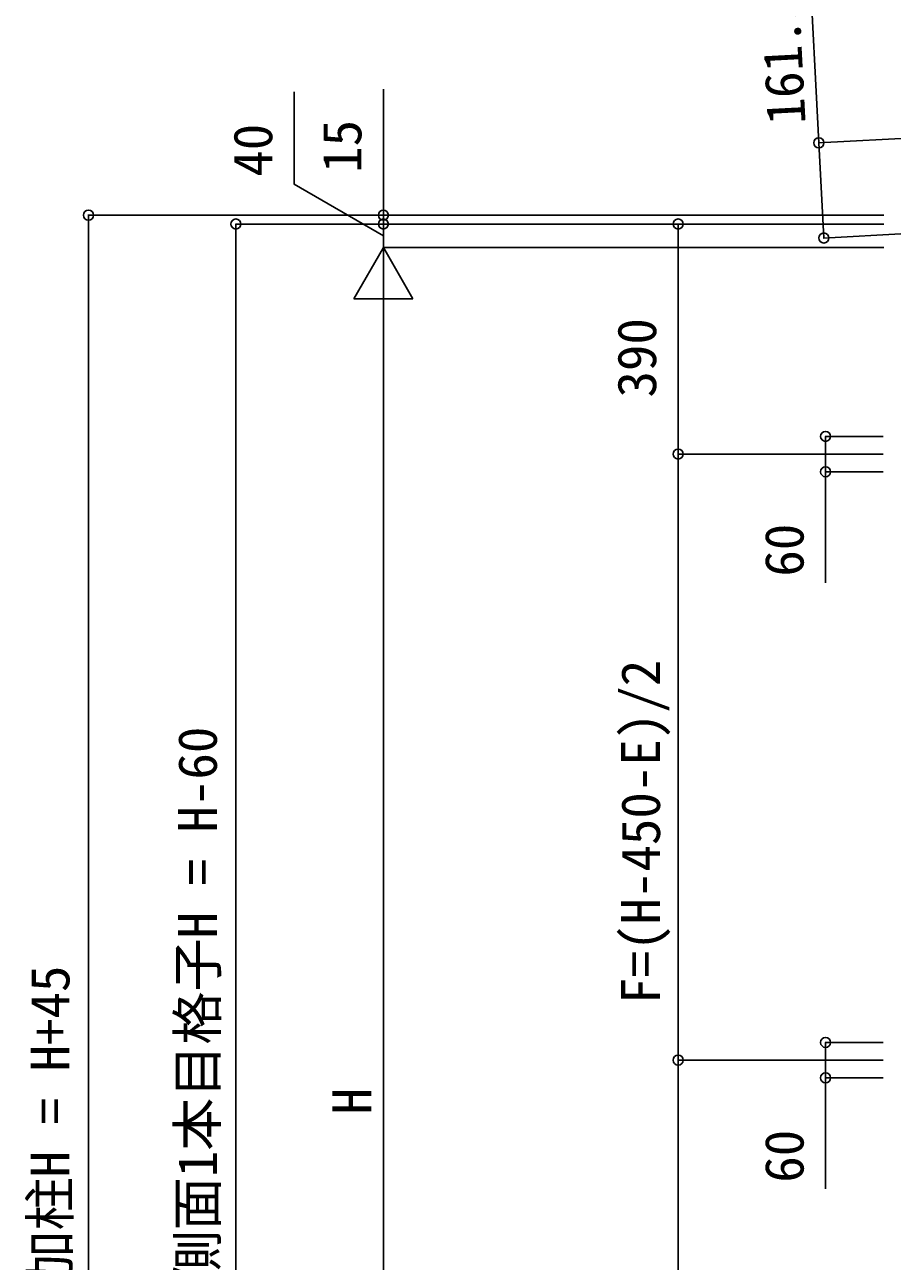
# Model space of a CAD drawing. Units: millimetres, scale not verified. Extents: x -6125 to 6125, y -9097 to 9042.
# Drawn here: x 369 to 1840, y 4641 to 6737 of the extents above; entities that cross this region are included whole.
import ezdxf
from ezdxf.enums import TextEntityAlignment as Align

# ---------------------------------------------------------------- set-up
doc = ezdxf.new("R2010")
doc.units = ezdxf.units.MM
doc.header["$LTSCALE"] = 50
doc.layers.add('0-6_YKK_D', color=6, linetype='Continuous')
doc.styles.add('ＭＳ ゴシック', font='')
doc.styles.get('ＭＳ ゴシック').set_extended_font_data('MS Gothic')

msp = doc.modelspace()

# ---------------------------------------------------------------- linework, layer by layer
at = {"layer": '0-6_YKK_D'}
for p, q in [((977.3, 6414.31), (977.3, 6627.76)), ((1893.81, 6546.2), (1714.79, 6536.82)), ((1826.3, 6414.31), (476.3, 6414.31)), ((477.3, 3514.31), (477.3, 6414.31)), ((1826.3, 6399.31), (726.3, 6399.31)), ((727.3, 3604.31), (727.3, 6399.31)), ((1826.3, 6414.31), (976.3, 6414.31)), ((1826.3, 6399.31), (976.3, 6399.31)), ((1826.3, 6399.31), (976.3, 6399.31)), ((977.3, 6399.31), (977.3, 6414.31)), ((977.3, 6359.31), (977.3, 6399.31)), ((977.3, 6399.31), (977.3, 6365.31)), ((1825.05, 6399.31), (1476.3, 6399.31)), ((1477.3, 6009.31), (1477.3, 6399.31)), ((1864.81, 6382.96), (1723.24, 6375.54)), ((977.3, 6359.31), (927.3, 6272.71)), ((1826.3, 6359.31), (976.3, 6359.31)), ((1826.3, 6359.31), (976.3, 6359.31)), ((977.3, 6359.31), (1027.3, 6272.71)), ((977.3, 6359.31), (977.3, 6186.1)), ((927.3, 6272.71), (1027.3, 6272.71)), ((977.3, 6259.31), (977.3, 3604.31)), ((1825.05, 6039.31), (1726.3, 6039.31)), ((1825.05, 6009.31), (1476.3, 6009.31)), ((1825.05, 6009.31), (1476.3, 6009.31)), ((1477.3, 4981.81), (1477.3, 6009.31)), ((1825.05, 5979.31), (1726.3, 5979.31)), ((1825.05, 5011.81), (1726.3, 5011.81)), ((1825.05, 4981.81), (1476.3, 4981.81)), ((1825.05, 4981.81), (1476.3, 4981.81)), ((1477.3, 3954.31), (1477.3, 4981.81)), ((1825.05, 4951.81), (1726.3, 4951.81))]:
    msp.add_line(p, q, dxfattribs=at)
for points in [[(1724.24, 6375.59), (1715.78, 6536.87), (1699.23, 6852.82)], [(977.3, 6379.31), (826.12, 6466.63), (826.12, 6623.34)], [(1727.3, 6039.31), (1727.3, 5979.31), (1727.3, 5791.16)], [(1727.3, 5011.81), (1727.3, 4951.81), (1727.3, 4763.66)]]:
    msp.add_lwpolyline(points, dxfattribs=at)
for centre in [(1715.78, 6536.87), (477.3, 6414.31), (977.3, 6414.31), (727.3, 6399.31), (977.3, 6399.31), (977.3, 6399.31), (1477.3, 6399.31), (1724.24, 6375.59), (1727.3, 6039.31), (1477.3, 6009.31), (1477.3, 6009.31), (1727.3, 5979.31), (1727.3, 5011.81), (1477.3, 4981.81), (1477.3, 4981.81), (1727.3, 4951.81)]:
    msp.add_circle(centre, 8.5, dxfattribs=at)

# ---------------------------------------------------------------- texts
at = {"layer": '0-6_YKK_D', "style": 'ＭＳ ゴシック'}
for s, rotation, p in [('161.5', 93, (1713.22, 6570.6)), ('40', 90, (808.62, 6479.53)), ('15', 90, (959.8, 6486)), ('390', 90, (1459.8, 6105.1)), ('60', 90, (1709.8, 5801.5)), ('F=(H-450-E)/2', 90, (1466.27, 5077.01)), ('正面スクリーンH = 側面1本目格子H = H-60', 90, (714.74, 3793.71)), ('追加柱H = H+45', 90, (464.74, 4513.03)), ('H', 90, (976.5, 4889.88)), ('60', 90, (1709.8, 4774))]:
    msp.add_text(s, height=65.98, rotation=rotation, dxfattribs=at).set_placement(p, align=Align.BOTTOM_LEFT)

doc.saveas('drawing.dxf')
